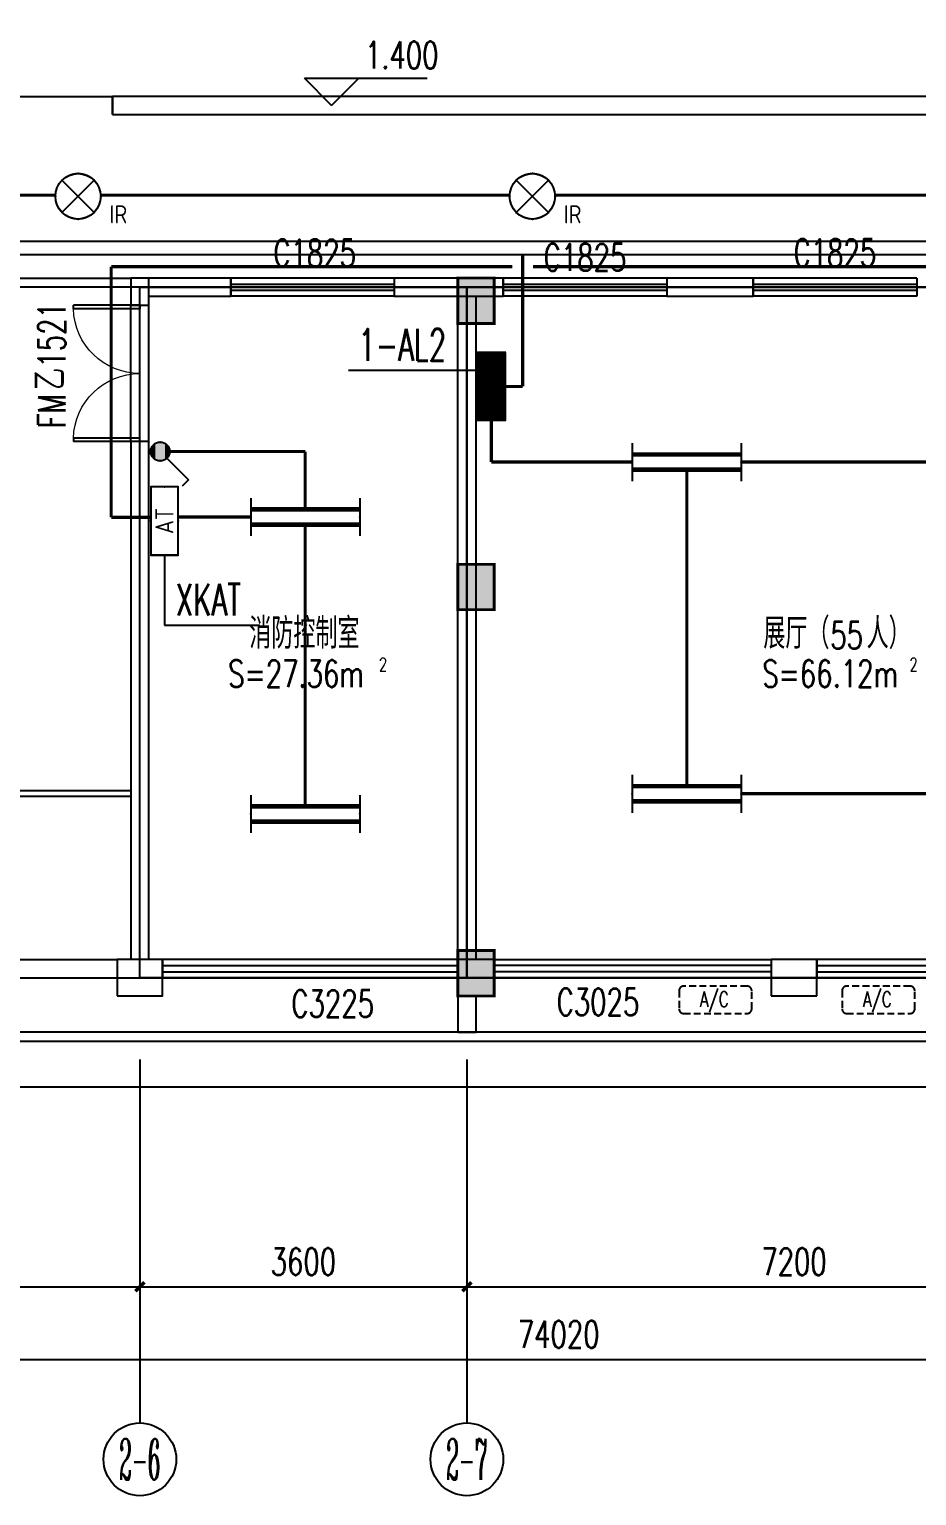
# Model space of a CAD drawing. Extents: x -9422388 to 15610651, y -1992469 to 953794.
# Drawn here: x -2953531 to -2943764, y -215778 to -199641 of the extents above; entities that cross this region are included whole.
import ezdxf
from ezdxf.enums import TextEntityAlignment as Align

# ---------------------------------------------------------------- set-up
doc = ezdxf.new("R2010")
doc.units = 0
doc.header["$LTSCALE"] = 1000
doc.linetypes.add('( Hidden )', pattern=[0.375, 0.25, -0.125])
doc.linetypes.add('DASH', pattern=[0.35, 0.25, -0.1])
for name, color, linetype in [('A-FLOR-HVAC', 4, 'Continuous'), ('AXIS_TEXT', 7, 'Continuous'), ('C-KZ', 2, 'Continuous'), ('C-Z-HATCH', 253, 'Continuous'), ('CABLETRAY', 4, 'Continuous'), ('DIM-箱柜', 3, 'Continuous'), ('EQUIP-照明', 3, 'Continuous'), ('EQUIP-箱柜', 3, 'Continuous'), ('TEL_TEXT', 7, 'Continuous'), ('WINDOW_TEXT', 7, 'Continuous'), ('WIRE-照明', 1, 'Continuous')]:
    doc.layers.add(name, color=color, linetype=linetype)
doc.styles.add('_TCH_AXIS', font='COMPLEX', dxfattribs={"bigfont": 'GBCBIG'})
doc.styles.add('_TCH_DIM', font='SIMPLEX', dxfattribs={"bigfont": 'GBCBIG'})
doc.styles.add('_TCH_DIM_T3', font='SIMPLEX', dxfattribs={"width": 0.705882, "bigfont": 'GBCBIG'})
doc.styles.add('_TCH_WINDOW', font='SIMPLEX', dxfattribs={"height": 3.5, "bigfont": 'GBCBIG'})
doc.styles.add('_TEL_ATTDEF', font='GBENOR', dxfattribs={"width": 0.8, "height": 3, "bigfont": 'GBCBIG'})
doc.styles.add('_TEL_DIM', font='SIMPLEX', dxfattribs={"width": 0.8, "height": 3.5, "bigfont": 'HZTXT'})
doc.styles.add('COMPLEX', font='COMPLEX')
doc.styles.get("Standard").update_dxf_attribs({"font": 'gbenor.shx', "bigfont": 'gbcbig.shx'})
doc.dimstyles.new('_TCH_ARCH&&100', dxfattribs={"dimtxt": 297.5, "dimasz": 100, "dimexe": 250, "dimexo": 300, "dimgap": 126.25, "dimtad": 1, "dimdec": 0, "dimzin": 0, "dimdsep": 46, "dimtxsty": '_TCH_DIM_T3', "dimblk": 'ARCHTICK', "dimcen": 0.09, "dimclrt": 7, "dimazin": 2, "dimtfac": 1, "dimtdec": 0, "dimtix": 1, "dimtmove": 2, "dimatfit": 3, "dimfxl": 0, "dimtolj": 1, "dimtzin": 0, "dimarcsym": 0})

# ---------------------------------------------------------------- blocks, each defined once
blk = doc.blocks.new('KTWJ1')
at = {"layer": 'A-FLOR-HVAC', "color": 0, "linetype": '( Hidden )', "ltscale": 0.3}
blk.add_lwpolyline([(152982, -14209, 0.414214), (153032, -14259), (153732, -14259, 0.414214), (153782, -14209), (153782, -14009, 0.414214), (153732, -13959), (153032, -13959, 0.414214), (152982, -14009)], format="xyb", close=True, dxfattribs=at)
at = {"layer": 'A-FLOR-HVAC', "color": 0, "style": '_TCH_WINDOW', "width": 0.705882}
blk.add_text('A/C', height=170, dxfattribs=at).set_placement((153214, -14188))
blk = doc.blocks.new('宿舍楼柱网2')
at = {"layer": 'C-Z-HATCH'}
h = blk.add_hatch(color=0, dxfattribs=at)
h.dxf.hatch_style = 1
h.paths.add_polyline_path([(126300, 330556), (126700, 330556), (126700, 330056), (126300, 330056)])
h = blk.add_hatch(color=0, dxfattribs=at)
h.dxf.hatch_style = 1
h.paths.add_polyline_path([(126300, 327406), (126700, 327406), (126700, 326906), (126300, 326906)])
h = blk.add_hatch(color=0, dxfattribs=at)
h.dxf.hatch_style = 1
h.paths.add_polyline_path([(126300, 323156), (126700, 323156), (126700, 322656), (126300, 322656)])
at = {"layer": 'C-KZ', "color": 0, "const_width": 30}
for points in [[(126300, 330556), (126700, 330556), (126700, 330056), (126300, 330056)], [(126300, 327406), (126700, 327406), (126700, 326906), (126300, 326906)], [(126300, 323156), (126700, 323156), (126700, 322656), (126300, 322656)]]:
    blk.add_lwpolyline(points, close=True, dxfattribs=at)
blk = doc.blocks.new('_ArchTick')
at = {"color": 0, "linetype": 'ByBlock', "const_width": 0.4}
blk.add_lwpolyline([(-0.5, -0.5), (0.5, 0.5)], dxfattribs=at)
blk = doc.blocks.new('*D2781')
at = {"color": 0, "lineweight": -2, "transparency": 16777216}
for p, q in [((1362230, -199693), (1362230, -202943)), ((1436250, -199693), (1436250, -202943)), ((1362230, -202693), (1436250, -202693))]:
    blk.add_line(p, q, dxfattribs=at)
at = {"layer": 'Defpoints', "color": 0, "transparency": 16777216}
for p in [(1362230, -199393), (1436250, -199393), (1436250, -202693)]:
    blk.add_point(p, dxfattribs=at)
at = {"color": 0, "lineweight": -2, "transparency": 16777216, "xscale": 100, "yscale": 100, "zscale": 100, "rotation": 180}
blk.add_blockref('_ArchTick', (1362230, -202693), dxfattribs=at)
at = {"color": 0, "lineweight": -2, "transparency": 16777216, "xscale": 100, "yscale": 100, "zscale": 100}
blk.add_blockref('_ArchTick', (1436250, -202693), dxfattribs=at)
at = {"color": 7, "transparency": 16777216, "insert": (1399240, -202418), "char_height": 297.5, "attachment_point": 5, "style": '_TCH_DIM_T3'}
blk.add_mtext('\\A1;74020', dxfattribs=at)
blk = doc.blocks.new('*D2786')
at = {"color": 0, "lineweight": -2, "transparency": 16777216}
for p, q in [((1391030, -199693), (1391030, -202143)), ((1394630, -199693), (1394630, -202143)), ((1391030, -201893), (1394630, -201893))]:
    blk.add_line(p, q, dxfattribs=at)
at = {"layer": 'Defpoints', "color": 0, "transparency": 16777216}
for p in [(1391030, -199393), (1394630, -199393), (1394630, -201893)]:
    blk.add_point(p, dxfattribs=at)
at = {"color": 0, "lineweight": -2, "transparency": 16777216, "xscale": 100, "yscale": 100, "zscale": 100, "rotation": 180}
blk.add_blockref('_ArchTick', (1391030, -201893), dxfattribs=at)
at = {"color": 0, "lineweight": -2, "transparency": 16777216, "xscale": 100, "yscale": 100, "zscale": 100}
blk.add_blockref('_ArchTick', (1394630, -201893), dxfattribs=at)
at = {"color": 7, "transparency": 16777216, "insert": (1392830, -201618), "char_height": 297.5, "attachment_point": 5, "style": '_TCH_DIM_T3'}
blk.add_mtext('\\A1;3600', dxfattribs=at)
blk = doc.blocks.new('*D2787')
at = {"color": 0, "lineweight": -2, "transparency": 16777216}
for p, q in [((1394630, -199693), (1394630, -202143)), ((1398230, -199693), (1398230, -202143)), ((1394630, -201893), (1398230, -201893))]:
    blk.add_line(p, q, dxfattribs=at)
at = {"layer": 'Defpoints', "color": 0, "transparency": 16777216}
for p in [(1394630, -199393), (1398230, -199393), (1398230, -201893)]:
    blk.add_point(p, dxfattribs=at)
at = {"color": 0, "lineweight": -2, "transparency": 16777216, "xscale": 100, "yscale": 100, "zscale": 100, "rotation": 180}
blk.add_blockref('_ArchTick', (1394630, -201893), dxfattribs=at)
at = {"color": 0, "lineweight": -2, "transparency": 16777216, "xscale": 100, "yscale": 100, "zscale": 100}
blk.add_blockref('_ArchTick', (1398230, -201893), dxfattribs=at)
at = {"color": 7, "transparency": 16777216, "insert": (1396430, -201618), "char_height": 297.5, "attachment_point": 5, "style": '_TCH_DIM_T3'}
blk.add_mtext('\\A1;3600', dxfattribs=at)
blk = doc.blocks.new('*D2788')
at = {"color": 0, "lineweight": -2, "transparency": 16777216}
for p, q in [((1398230, -199693), (1398230, -202143)), ((1405430, -199693), (1405430, -202143)), ((1398230, -201893), (1405430, -201893))]:
    blk.add_line(p, q, dxfattribs=at)
at = {"layer": 'Defpoints', "color": 0, "transparency": 16777216}
for p in [(1398230, -199393), (1405430, -199393), (1405430, -201893)]:
    blk.add_point(p, dxfattribs=at)
at = {"color": 0, "lineweight": -2, "transparency": 16777216, "xscale": 100, "yscale": 100, "zscale": 100, "rotation": 180}
blk.add_blockref('_ArchTick', (1398230, -201893), dxfattribs=at)
at = {"color": 0, "lineweight": -2, "transparency": 16777216, "xscale": 100, "yscale": 100, "zscale": 100}
blk.add_blockref('_ArchTick', (1405430, -201893), dxfattribs=at)
at = {"color": 7, "transparency": 16777216, "insert": (1401830, -201618), "char_height": 297.5, "attachment_point": 5, "style": '_TCH_DIM_T3'}
blk.add_mtext('\\A1;7200', dxfattribs=at)
blk = doc.blocks.new('$DorLib2D$00000002')
at = {"color": 0}
for p, q in [((-0.5, 0), (-0.5, 0.4875)), ((-0.475, 0.4875), (-0.5, 0.4875)), ((-0.475, 0), (-0.475, 0.4875)), ((0.475, 0), (0.475, 0.4875)), ((0.475, 0.4875), (0.5, 0.4875)), ((0.5, 0), (0.5, 0.4875)), ((-0.5, 0), (-0.475, 0)), ((0.5, 0), (0.475, 0))]:
    blk.add_line(p, q, dxfattribs=at)
at = {"color": 0, "lineweight": 13}
for centre, start, end in [((-0.4875, 0), 0, 88.53072), ((0.4875, 0), 91.46928, 180)]:
    blk.add_arc(centre, 0.4875, start, end, dxfattribs=at)
blk = doc.blocks.new('_AXISO')
at = {"color": 0}
blk.add_circle((0, 0), 0.5, dxfattribs=at)
at = {"layer": 'AXIS_TEXT', "color": 0, "style": 'COMPLEX', "width": 1.041667}
blk.add_attdef('A', text='', height=0.56, dxfattribs=at).set_placement((-0.25, -0.28), (0.25, -0.28), align=Align.FIT)
blk = doc.blocks.new('$TCHSYS$WIN2D')
at = {"color": 0}
for p, q in [((-0.5, 0.5), (0.5, 0.5)), ((-0.5, 0.5), (-0.5, -0.5)), ((0.5, 0.5), (0.5, -0.5)), ((0.5, 0.1667), (-0.5, 0.1667)), ((0.5, -0.1667), (-0.5, -0.1667)), ((-0.5, -0.5), (0.5, -0.5))]:
    blk.add_line(p, q, dxfattribs=at)
blk = doc.blocks.new('$equip$00002700')
for p, q in [((-0.75, 0.6), (-0.75, 0)), ((0.75, 0.6), (-0.75, 0.6)), ((0.75, 0), (0.75, 0.6)), ((-0.75, 0), (0.75, 0))]:
    blk.add_line(p, q)
at = {"const_width": 0.04}
blk.add_lwpolyline([(-0.75, 0.6), (-0.75, 0), (0.75, 0), (0.75, 0.6), (-0.75, 0.6), (-0.75, 0)], dxfattribs=at)
for p in [(0, 0.6), (-0.75, 0.3), (0, 0), (0.75, 0.3)]:
    blk.add_point(p)
at = {"color": 7, "style": '_TEL_DIM'}
blk.add_attdef('$TEXT$', text='', height=0.4, dxfattribs=at).set_placement((0, 0.3), align=Align.MIDDLE_CENTER)
at = {"color": 7, "style": '_TEL_DIM', "flags": 1}
for tag in ['REMARK', 'A']:
    blk.add_attdef(tag, text='', height=0.4, dxfattribs=at).set_placement((0, 0), align=Align.MIDDLE_CENTER)
blk = doc.blocks.new('*X41')
at = {"color": 0}
for p, q in [((-250, 33), (-83, 200)), ((-250, 68), (-118, 200)), ((-250, 104), (-154, 200)), ((-250, 139), (-189, 200)), ((-250, 174), (-224, 200)), ((-247, 0), (-47, 200)), ((-212, 0), (-12, 200)), ((-177, 0), (23, 200)), ((-141, 0), (59, 200)), ((-106, 0), (94, 200)), ((-71, 0), (129, 200)), ((-35, 0), (165, 200)), ((0, 0), (200, 200)), ((35, 0), (235, 200)), ((71, 0), (250, 179)), ((106, 0), (250, 144)), ((141, 0), (250, 109)), ((177, 0), (250, 73)), ((212, 0), (250, 38)), ((247, 0), (250, 3))]:
    blk.add_line(p, q, dxfattribs=at)
blk = doc.blocks.new('$equip$00002943')
for p, q in [((-0.75, 0.6), (-0.75, 0)), ((0.75, 0.6), (-0.75, 0.6)), ((0.75, 0), (0.75, 0.6)), ((-0.75, 0), (0.75, 0))]:
    blk.add_line(p, q)
for points, const_width in [([(-0.75, 0.3), (0.75, 0.3)], 0.6), ([(-0.75, 0.6), (-0.75, 0), (0.75, 0), (0.75, 0.6), (-0.75, 0.6), (-0.75, 0)], 0.04)]:
    blk.add_lwpolyline(points, dxfattribs=dict(const_width=const_width))
for p in [(0, 0.6), (-0.75, 0.3), (0, 0), (0.75, 0.3)]:
    blk.add_point(p)
at = {"xscale": 0.00300000000061118, "yscale": 0.00300000000061118, "zscale": 0.00300000000061118}
blk.add_blockref('*X41', (0, 0), dxfattribs=at)
at = {"color": 7, "style": '_TEL_DIM', "flags": 1}
for tag in ['A', 'REMARK']:
    blk.add_attdef(tag, text='', height=0.00002, dxfattribs=at).set_placement((0, 0), align=Align.MIDDLE_CENTER)
blk = doc.blocks.new('$equip$00001160')
for p, q in [((-1.2, 0.417), (-1.2, -0.417)), ((1.2, 0.417), (1.2, -0.417)), ((-1.2, 0.167), (1.2, 0.167)), ((-1.2, -0.167), (1.2, -0.167))]:
    blk.add_line(p, q)
at = {"const_width": 0.1}
for points in [[(-1.2, 0.167), (1.2, 0.167)], [(-1.2, -0.167), (1.2, -0.167)]]:
    blk.add_lwpolyline(points, dxfattribs=at)
at = {"layer": 'EQUIP-照明'}
for p in [(-1.2, 0), (0, 0.167), (1.2, 0), (0, -0.167)]:
    blk.add_point(p, dxfattribs=at)
at = {"layer": 'EQUIP-照明', "flags": 9}
blk.add_attdef('A', (0, 0), '', height=0.00002, dxfattribs=at)
blk = doc.blocks.new('$equip$00002530')
for p, q in [((-0.354, 0.354), (0.354, -0.354)), ((0.354, 0.354), (-0.354, -0.354))]:
    blk.add_line(p, q)
at = {"const_width": 0.04}
blk.add_lwpolyline([(0, 0.5, -1), (0, -0.5, -1), (0, 0.5, -2.479085)], format="xyb", dxfattribs=at)
blk.add_circle((0, 0), 0.5)
for p in [(0, 0.5), (-0.5, 0), (0.5, 0), (0, -0.5)]:
    blk.add_point(p)
at = {"color": 7, "style": '_TEL_DIM', "flags": 1}
blk.add_attdef('A', text='', height=0.00002, dxfattribs=at).set_placement((0, 0), align=Align.MIDDLE_CENTER)
at = {"color": 7, "style": '_TEL_DIM'}
blk.add_attdef('$TEXT$', text='', height=0.4, dxfattribs=at).set_placement((0.887, -0.396), align=Align.MIDDLE_CENTER)
blk = doc.blocks.new('$equip$00001962')
for p, q in [((0.147, 0.356), (0.625, 0.833)), ((0.625, 0.833), (0.766, 0.692))]:
    blk.add_line(p, q)
blk.add_circle((0, 0.208), 0.208)
for p in [(0, 0.417), (-0.208, 0.208), (0, 0), (0.208, 0.208)]:
    blk.add_point(p)
for points in [[(-0.104, 0.389), (0.104, 0.389), (-0.18, 0.313), (0.18, 0.313)], [(0, 0.417), (0, 0.417), (-0.104, 0.389), (0.104, 0.389)], [(-0.18, 0.313), (0.18, 0.313), (-0.208, 0.208), (0.208, 0.208)], [(-0.18, 0.104), (0.18, 0.104), (-0.208, 0.208), (0.208, 0.208)], [(-0.104, 0.028), (0.104, 0.028), (-0.18, 0.104), (0.18, 0.104)], [(0, 0), (0, 0), (-0.104, 0.028), (0.104, 0.028)]]:
    blk.add_solid(points)
at = {"layer": 'TEL_TEXT', "style": '_TEL_DIM', "flags": 1}
blk.add_attdef('A', text='', height=0.00002, dxfattribs=at).set_placement((0, 0), align=Align.MIDDLE_CENTER)
blk = doc.blocks.new('76867')
at = {"color": 8}
for p, q in [((1396740.4, -188892.6), (1396440.4, -188592.6)), ((1396440.4, -188592.6), (1397791.4, -188592.6)), ((1396740.4, -188892.6), (1397040.4, -188592.6)), ((1391329.8, -188792.6), (1394329.8, -188792.6)), ((1412729.8, -188792.5), (1394329.8, -188792.6)), ((1394329.8, -188792.6), (1394329.8, -188992.6)), ((1394329.8, -188992.6), (1412729.8, -188992.5)), ((1394529.8, -190792.6), (1394529.8, -191092.6)), ((1394729.8, -190792.6), (1394529.8, -190792.6)), ((1394729.8, -191092.6), (1394729.8, -190792.6)), ((1395629.8, -190792.6), (1394729.8, -190792.6)), ((1395629.8, -190992.6), (1395629.8, -190792.6)), ((1398229.8, -190792.6), (1397429.8, -190792.6)), ((1397429.8, -190792.6), (1397429.8, -190992.6)), ((1398629.8, -190792.6), (1398229.8, -190792.6)), ((1398629.8, -190992.6), (1398629.8, -190792.6)), ((1401379.8, -190792.6), (1400429.8, -190792.6)), ((1400429.8, -190792.6), (1400429.8, -190992.6)), ((1401379.8, -190992.6), (1401379.8, -190792.6)), ((1394729.8, -190992.6), (1395629.8, -190992.6)), ((1397429.8, -190992.6), (1398229.8, -190992.6)), ((1398129.8, -198292.6), (1398129.8, -190992.6)), ((1398229.8, -190992.6), (1398629.8, -190992.6)), ((1398329.8, -198292.6), (1398329.8, -190992.6)), ((1400429.8, -190992.6), (1401379.8, -190992.6)), ((1394529.8, -192592.6), (1394529.8, -191092.6)), ((1394529.8, -191092.6), (1394729.8, -191092.6)), ((1394729.8, -192592.6), (1394729.8, -191092.6)), ((1394729.8, -192592.6), (1394529.8, -192592.6)), ((1394529.8, -192592.6), (1394529.8, -198292.6)), ((1394729.8, -198292.6), (1394729.8, -192592.6)), ((1391129.8, -198292.6), (1394379.8, -198292.6)), ((1394529.8, -198292.6), (1394379.8, -198292.6)), ((1394879.8, -198292.6), (1394729.8, -198292.6)), ((1394879.8, -198692.6), (1394879.8, -198292.6)), ((1398229.8, -198292.6), (1398129.8, -198292.6)), ((1398129.8, -198292.6), (1398129.8, -198492.6)), ((1398529.8, -198292.6), (1398229.8, -198292.6)), ((1398529.8, -198492.6), (1398529.8, -198292.6)), ((1402079.8, -198292.6), (1401579.8, -198292.6)), ((1401579.8, -198292.6), (1401579.8, -198692.6)), ((1402079.8, -198692.6), (1402079.8, -198292.6)), ((1390929.8, -198492.6), (1394379.8, -198492.6)), ((1394379.8, -198492.6), (1394379.8, -198692.6)), ((1398129.8, -198492.6), (1398229.8, -198492.6)), ((1398229.8, -198492.6), (1398529.8, -198492.6)), ((1394379.8, -198692.6), (1394879.8, -198692.6)), ((1401579.8, -198692.6), (1402079.8, -198692.6)), ((1394629.8, -199392.6), (1394629.8, -203392.6)), ((1398229.8, -199392.6), (1398229.8, -203392.6))]:
    blk.add_line(p, q, dxfattribs=at)
at = {"color": 8, "linetype": 'DASH'}
blk.add_line((1394329.8, -188992.6), (1394329.8, -188792.6), dxfattribs=at)
at = {"color": 8}
for points in [[(1362129.8, -198492.6), (1362129.8, -199692.6), (1437016.2, -199692.6), (1442376.7, -190006.3), (1428055.4, -167156.9), (1427208.2, -167688.1, -0.4142136), (1427897.4, -167846.3), (1441326.9, -189272.8, -0.2728148), (1441368.4, -190795.7), (1437149.6, -198418.9, -0.2728148), (1435837.2, -199192.6), (1362829.8, -199192.6, -0.4142136), (1362129.8, -198492.6)], [(1412729.8, -199092.6), (1362829.8, -199092.6, -0.4142136), (1362229.8, -198492.6), (1362229.8, -198492.6)]]:
    blk.add_lwpolyline(points, format="xyb", dxfattribs=at)
for points in [[(1369329.8, -198492.6), (1436308.8, -198492.6), (1440984.3, -190044.2), (1427038.8, -167794.6), (1420599.1, -171830.5), (1430951.3, -188347.3), (1429542.7, -190892.6), (1376629.8, -190892.6), (1376629.8, -188792.6), (1369329.8, -188792.6)], [(1398229.8, -198492.6), (1394629.8, -198492.6), (1394629.8, -190892.6), (1398229.8, -190892.6)], [(1398229.8, -190892.6), (1406929.8, -190892.6), (1406929.8, -198492.6), (1398229.8, -198492.6)], [(1394379.8, -198692.6), (1394879.8, -198692.6), (1394879.8, -198292.6), (1394379.8, -198292.6)], [(1398129.8, -199092.6), (1398329.8, -199092.6), (1398329.8, -198692.6), (1398129.8, -198692.6)]]:
    blk.add_lwpolyline(points, close=True, dxfattribs=at)
blk.add_lwpolyline([(1376629.8, -188792.6), (1426222.2, -188792.5, 0.5895079), (1427408.5, -186649), (1418819.7, -172945.8), (1420599.1, -171830.5), (1430951.3, -188347.3), (1429542.7, -190892.6), (1376629.8, -190892.6)], format="xyb", close=True, dxfattribs=at)
for points in [[(1391429.8, -190792.6), (1394529.8, -190792.6)], [(1392754.8, -193102.6), (1392754.8, -196492.6), (1394529.8, -196492.6)], [(1392814.8, -193102.6), (1392814.8, -196432.6), (1394529.8, -196432.6)]]:
    blk.add_lwpolyline(points, dxfattribs=at)
ref = blk.add_blockref('$TCHSYS$WIN2D', (1396529.8, -190892.6), dxfattribs=dict(at, xscale=-1800, yscale=200, zscale=200, rotation=359.9999999999944))
ref.add_attrib('A', 'C1825', (1396099.5, -190666.4), dxfattribs={"layer": 'WINDOW_TEXT', "color": 8, "height": 297.5, "style": '_TCH_WINDOW', "width": 0.705882})
ref = blk.add_blockref('$TCHSYS$WIN2D', (1399529.8, -190892.6), dxfattribs=dict(at, xscale=-1800, yscale=200, zscale=200, rotation=359.9999999999954))
ref.add_attrib('A', 'C1825', (1399074.8, -190713.6), dxfattribs={"layer": 'WINDOW_TEXT', "color": 8, "height": 297.5, "style": '_TCH_WINDOW', "width": 0.705882})
ref = blk.add_blockref('$TCHSYS$WIN2D', (1402279.8, -190892.6), dxfattribs=dict(at, xscale=-1800, yscale=200, zscale=200, rotation=359.9999999999954))
ref.add_attrib('A', 'C1825', (1401824.8, -190663.6), dxfattribs={"layer": 'WINDOW_TEXT', "color": 8, "height": 297.5, "style": '_TCH_WINDOW', "width": 0.705882})
for name, p in [('宿舍楼柱网2', (1271829.4, -521348.5)), ('KTWJ1', (1247582.3, -184626.5)), ('KTWJ1', (1249376.8, -184626.5))]:
    blk.add_blockref(name, p, dxfattribs=at)
at = {"color": 8, "xscale": -1500, "yscale": 1500, "zscale": 200, "rotation": 90.00000000040554}
blk.add_blockref('$DorLib2D$00000002', (1394629.8, -191842.6), dxfattribs=at)
at = {"color": 8}
ref = blk.add_blockref('$TCHSYS$WIN2D', (1396504.8, -198392.6), dxfattribs=dict(at, xscale=-3250, yscale=200, zscale=200, rotation=359.9999999999926))
ref.add_attrib('A', 'C3225', (1396297.6, -198925.9), dxfattribs={"layer": 'WINDOW_TEXT', "color": 8, "height": 297.5, "style": '_TCH_WINDOW', "width": 0.705882})
ref = blk.add_blockref('$TCHSYS$WIN2D', (1400054.8, -198392.6), dxfattribs=dict(at, xscale=3049.999114640988, yscale=200, zscale=200, rotation=359.9999999999936))
ref.add_attrib('A', 'C3025', (1399217.6, -198908.9), dxfattribs={"layer": 'WINDOW_TEXT', "color": 8, "height": 297.5, "style": '_TCH_WINDOW', "width": 0.705882})
ref = blk.add_blockref('$TCHSYS$WIN2D', (1403629.8, -198392.6), dxfattribs=dict(at, xscale=-3100, yscale=200, zscale=200, rotation=359.9999999999913))
ref.add_attrib('A', 'XJC3125', (1403327, -198939.9), dxfattribs={"layer": 'WINDOW_TEXT', "color": 8, "height": 297.5, "style": '_TCH_WINDOW', "width": 0.705882})
ref = blk.add_blockref('_AXISO', (1394629.8, -203792.6), dxfattribs=dict(at, xscale=800, yscale=800, zscale=800))
ref.add_attrib('A', '2-6', dxfattribs={"layer": 'AXIS_TEXT', "color": 8, "height": 452.55, "style": '_TCH_AXIS', "width": 0.35}).set_placement((1394403.5, -204018.8), (1394856.1, -204018.8), align=Align.FIT)
ref = blk.add_blockref('_AXISO', (1398229.8, -203792.6), dxfattribs=dict(at, xscale=800, yscale=800, zscale=800))
ref.add_attrib('A', '2-7', dxfattribs={"layer": 'AXIS_TEXT', "color": 8, "height": 452.55, "style": '_TCH_AXIS', "width": 0.35}).set_placement((1398003.5, -204018.8), (1398456.1, -204018.8), align=Align.FIT)
at = {"color": 8, "style": '_TCH_DIM', "width": 0.705882}
for s, height, p in [('1.400', 297.5, (1397107.5, -188487.6)), ('55', 297.5, (1402228.8, -194871.5)), ('S=27.36m', 297.5, (1395601.6, -195294.7)), ('2', 148.8, (1397261.6, -195119.7)), ('S=66.12m', 297.5, (1401480.3, -195294.7)), ('2', 148.8, (1403100.3, -195119.7))]:
    blk.add_text(s, height=height, dxfattribs=at).set_placement(p)
at = {"color": 8, "style": '_TCH_DIM'}
for s, p in [('消防控制室', (1395833.4, -194871.5)), ('展厅（', (1401491.6, -194871.5)), ('人）', (1402628.8, -194871.5))]:
    blk.add_text(s, height=337.59, dxfattribs=at).set_placement(p)
at = {"layer": 'WINDOW_TEXT', "color": 8, "style": '_TCH_WINDOW', "width": 0.705882}
for s, p in [('1521', (1393809.9, -191778)), ('FM', (1393809.9, -192443.7))]:
    blk.add_text(s, height=297.5, rotation=90, dxfattribs=at).set_placement(p)
at = {"layer": 'WINDOW_TEXT', "color": 8, "style": '_TCH_WINDOW'}
blk.add_text('乙', height=337.6, rotation=90, dxfattribs=at).set_placement((1393809.9, -192023.7))
at = {"color": 8}
for p1, p2, distance, picture, middle in [((1362229.8, -199392.6), (1436249.8, -199392.6), -3300, '*D2781', (1399239.8, -202417.6)), ((1391029.8, -199392.6), (1394629.8, -199392.6), -2500, '*D2786', (1392829.8, -201617.6)), ((1394629.8, -199392.6), (1398229.8, -199392.6), -2500, '*D2787', (1396429.8, -201617.6)), ((1398229.8, -199392.6), (1405429.8, -199392.6), -2500, '*D2788', (1401829.8, -201617.6))]:
    dim = blk.add_aligned_dim(p1=p1, p2=p2, distance=distance, dimstyle='_TCH_ARCH&&100', dxfattribs=at)
    dim.commit()
    dim.dimension.update_dxf_attribs({"geometry": picture, "text_midpoint": middle})

msp = doc.modelspace()

# ---------------------------------------------------------------- linework, layer by layer
at = {"layer": 'CABLETRAY'}
for p, q in [((-2969601.28665, -201972.75125), (-2928469.09297, -201972.75125)), ((-2928469.09297, -202122.75125), (-2969601.28665, -202122.75125))]:
    msp.add_line(p, q, dxfattribs=at)
at = {"layer": 'DIM-箱柜'}
for p, q in [((-2948817.48393, -203393.95417), (-2950016.66971, -203393.95417)), ((-2948594.09297, -203393.95417), (-2948817.48393, -203393.95417)), ((-2952044.09297, -205426.88344), (-2952044.09297, -206197.7125)), ((-2952044.09297, -206197.7125), (-2950992.54351, -206197.7125))]:
    msp.add_line(p, q, dxfattribs=at)
at = {"layer": 'WIRE-照明', "linetype": 'Continuous', "const_width": 35}
for points in [[(-2957744.38707, -201466.38428), (-2953243.80008, -201466.38428)], [(-2952744.38707, -201466.38428), (-2948243.80008, -201466.38428)], [(-2947744.38707, -201466.38428), (-2943243.80008, -201466.38428)], [(-2948100.79763, -203571.25125), (-2948100.79763, -202122.75125)], [(-2952629.05812, -205012.11445), (-2952629.05812, -202252.88955)], [(-2952629.05812, -202252.88955), (-2948213.29763, -202252.88955)], [(-2947988.29763, -202252.88955), (-2937413.39944, -202252.88955)], [(-2948294.09297, -203571.25125), (-2948100.79763, -203571.25125)], [(-2948446.36571, -204403.49548), (-2948446.36571, -203946.25125)], [(-2951985.75964, -204287.14874), (-2950494.13242, -204287.14874)], [(-2950494.13242, -204924.66214), (-2950494.13242, -204287.14874)], [(-2948446.36571, -204403.49548), (-2946894.09321, -204403.49548)], [(-2945694.09321, -204403.49548), (-2942294.09321, -204403.49548)], [(-2946294.09321, -204486.82881), (-2946294.09305, -207970.16214)], [(-2952629.05812, -205012.11445), (-2952194.09297, -205012.11445)], [(-2951894.09297, -205007.99548), (-2951094.09313, -205007.99548)], [(-2950494.09313, -208193.16214), (-2950494.09313, -205091.32881)], [(-2945694.09305, -208053.49548), (-2942294.09305, -208053.49548)]]:
    msp.add_lwpolyline(points, dxfattribs=at)

# ---------------------------------------------------------------- block references
at = {"color": 8}
msp.add_blockref('76867', (-4346943.90775, -11585.92463), dxfattribs=at)
at = {"layer": 'EQUIP-照明'}
ref = msp.add_blockref('$equip$00002530', (-2952994.09358, -201478.4947), dxfattribs=dict(at, xscale=500, yscale=500, zscale=500))
ref.add_attrib('$TEXT$', 'IR', dxfattribs={"layer": '0', "color": 7, "height": 200, "style": '_TEL_ATTDEF'}).set_placement((-2952550.46484, -201676.43865), align=Align.MIDDLE_CENTER)
ref = msp.add_blockref('$equip$00002530', (-2947994.09358, -201478.4947), dxfattribs=dict(at, xscale=500, yscale=500, zscale=500))
ref.add_attrib('$TEXT$', 'IR', dxfattribs={"layer": '0', "color": 7, "height": 200, "style": '_TEL_ATTDEF'}).set_placement((-2947550.46484, -201676.43865), align=Align.MIDDLE_CENTER)
at = {"layer": 'EQUIP-照明', "xscale": 500, "yscale": 500, "zscale": 500, "rotation": 270}
msp.add_blockref('$equip$00001962', (-2952194.09297, -204287.14874), dxfattribs=at)
at = {"layer": 'EQUIP-照明', "xscale": 500, "yscale": 500, "zscale": 500}
for p in [(-2946294.09321, -204403.49548), (-2946294.09305, -208053.49548)]:
    msp.add_blockref('$equip$00001160', p, dxfattribs=at)
at = {"layer": 'EQUIP-照明', "color": 0, "xscale": 500, "yscale": 500, "zscale": 500}
for p in [(-2950494.09313, -205007.99548), (-2950494.09313, -208276.49548)]:
    msp.add_blockref('$equip$00001160', p, dxfattribs=at)
at = {"layer": 'EQUIP-箱柜', "color": 0, "xscale": -500, "yscale": 500, "zscale": 500, "rotation": 90}
msp.add_blockref('$equip$00002943', (-2948294.09297, -203571.25125), dxfattribs=at)
at = {"layer": 'EQUIP-箱柜', "color": 0}
ref = msp.add_blockref('$equip$00002700', (-2952194.09297, -205051.88344), dxfattribs=dict(at, xscale=500, yscale=500, zscale=500, rotation=270))
ref.add_attrib('$TEXT$', 'AT', dxfattribs={"layer": '0', "color": 7, "height": 200, "rotation": 90, "style": '_TEL_ATTDEF'}).set_placement((-2952044.09297, -205051.88344), align=Align.MIDDLE_CENTER)

# ---------------------------------------------------------------- texts
at = {"layer": 'DIM-箱柜', "color": 7, "style": '_TEL_DIM', "width": 0.64}
for s, p in [('1-AL2', (-2949911.66971, -203288.95417)), ('XKAT', (-2951918.87685, -206092.7125))]:
    msp.add_text(s, height=350, dxfattribs=at).set_placement(p)

doc.saveas('drawing.dxf')
